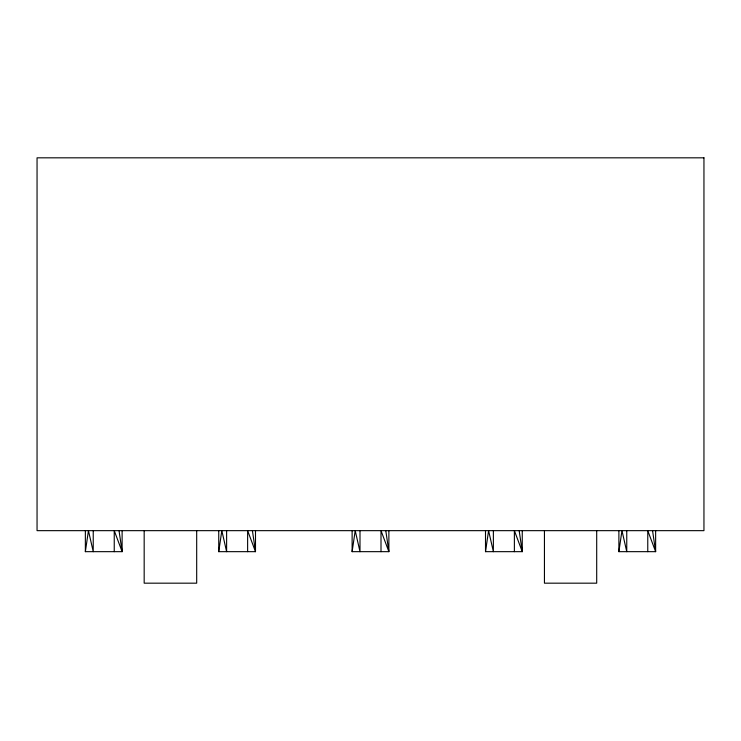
<?xml version="1.0" encoding="UTF-8"?>
<svg xmlns="http://www.w3.org/2000/svg" width="741" height="741" viewBox="0 0 741 741"><rect width="100%" height="100%" fill="white"/><g stroke="black" fill="none" stroke-linecap="round" stroke-linejoin="round"><path stroke-width="1.11" d="M122.117 530.658L122.117 551.665L85.363 551.665L88.448 530.658L93.236 551.665L93.236 530.658M255.497 530.658L255.497 551.665L218.743 551.665L221.828 530.658L226.616 551.665L226.616 530.658M388.877 530.658L388.877 551.665L352.123 551.665L355.208 530.658L359.996 551.665L359.996 530.658M522.257 530.658L522.257 551.665L485.503 551.665L488.588 530.658L493.376 551.665L493.376 530.658M655.637 530.658L655.637 551.665L618.883 551.665L621.968 530.658L626.756 551.665L626.756 530.658M652.552 530.658L655.637 551.665L647.764 530.658L647.764 551.665M519.172 530.658L522.257 551.665L514.384 530.658L514.384 551.665M385.792 530.658L388.877 551.665L381.004 530.658L381.004 551.665M252.412 530.658L255.497 551.665L247.624 530.658L247.624 551.665M119.032 530.658L122.117 551.665L114.244 530.658L114.244 551.665M618.883 530.658L618.883 551.665M596.7 530.658L596.7 583.176L544.44 583.176L544.44 530.658M485.503 530.658L485.503 551.665M352.123 530.658L352.123 551.665M218.743 530.658L218.743 551.665M196.689 530.658L196.689 583.176L144.171 583.176L144.171 530.658M85.363 530.658L85.363 551.665M703.95 157.824L37.05 157.824L37.05 530.658L703.95 530.658L703.95 157.824"/></g></svg>
